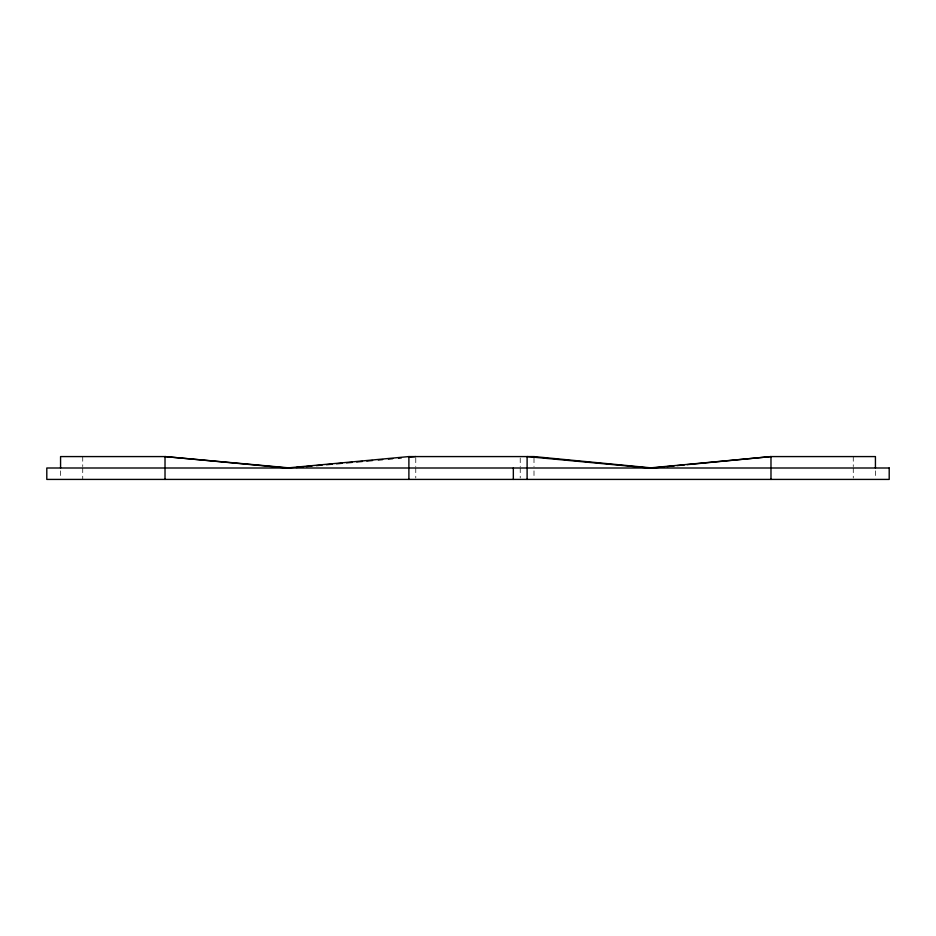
<?xml version="1.0" encoding="UTF-8"?>
<svg xmlns="http://www.w3.org/2000/svg" width="936" height="936" viewBox="0 0 936 936"><rect width="100%" height="100%" fill="white"/><g stroke="black" fill="none" stroke-linecap="round" stroke-linejoin="round"><path stroke-width="0.7" stroke-dasharray="4.68 3.51" d="M875.429 470.855L875.429 477.992M853.269 456.581L853.269 466.573M853.269 468L853.269 477.992M534 458.008L534 466.573M534 470.855L534 477.992M520.229 458.008L520.229 466.573M520.229 468L520.229 477.992M415.771 458.008L415.771 466.573M415.771 468L415.771 477.992M82.731 456.581L82.731 466.573M82.731 468L82.731 479.419M60.571 470.855L60.571 477.992"/><path stroke-width="1.4" d="M664.045 466.888L652.486 468L534 456.581L408.892 456.581L286.954 468L165.017 456.581L60.571 456.581L60.571 468M666.935 466.608L674.166 465.906M677.056 465.637L684.274 464.935M687.164 464.654L770.983 456.581L875.429 456.581L875.429 468M296.162 467.474L303.369 466.818M306.248 466.561L312.016 466.034M316.333 465.637L322.101 465.11M326.43 464.724L332.186 464.197M336.515 463.8L342.284 463.273M346.601 462.875L352.369 462.361M356.686 461.963L362.454 461.436M366.783 461.038L372.54 460.512M378.308 459.997L382.625 459.599M388.393 459.073L392.722 458.675M398.479 458.16L401.368 457.891M408.576 457.236L415.771 456.581M290.394 468L165.017 456.581L165.017 479.419M770.983 479.419L770.983 456.581L649.046 468L527.108 456.581L527.108 479.419M513.337 468L513.337 479.419M408.892 456.581L408.892 479.419M889.2 468L46.8 468L46.8 479.419L889.2 479.419L889.2 468"/></g></svg>
